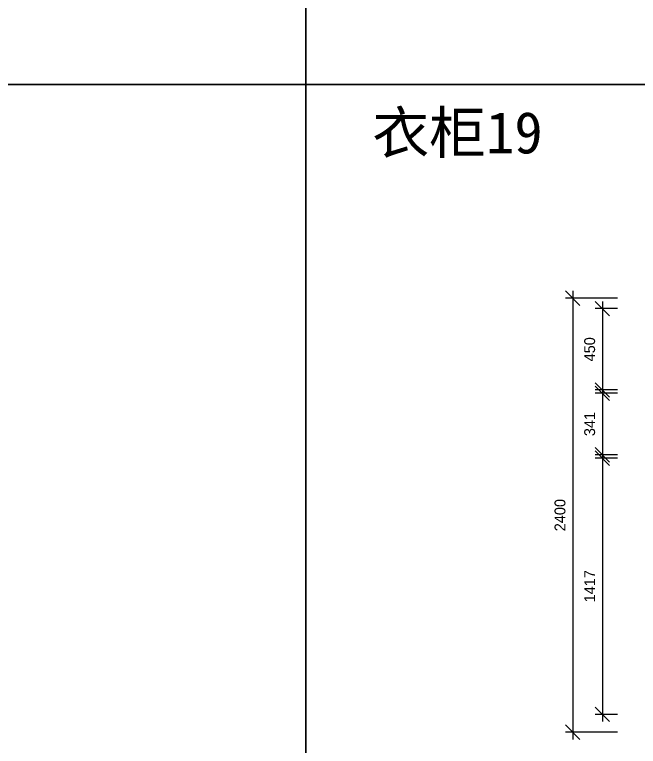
# Model space of a CAD drawing. Header units: millimetres. Extents: x 24776 to 57176, y -19492 to 15017.
# Drawn here: x 42605 to 46056, y -15125 to -11079 of the extents above; entities that cross this region are included whole.
import ezdxf

# ---------------------------------------------------------------- set-up
doc = ezdxf.new("R2010")
doc.units = ezdxf.units.MM
doc.header["$PDMODE"] = 3
doc.layers.add('ID-furniture', color=7, linetype='Continuous')
doc.styles.add('ARIAL', font='simhei.ttf')
doc.styles.add('RomanS', font='')
doc.styles.get('RomanS').set_extended_font_data('YouYuan')
doc.dimstyles.new('SC40', dxfattribs={"dimtxt": 60, "dimasz": 80, "dimexe": 40, "dimexo": 40, "dimgap": 40, "dimtad": 1, "dimdec": 0, "dimzin": 0, "dimdsep": 46, "dimtxsty": 'RomanS', "dimblk": 'OBLIQUE', "dimcen": 0, "dimdle": 40, "dimclrd": 9, "dimclre": 9, "dimclrt": 4, "dimadec": 0, "dimazin": 0, "dimtfac": 1, "dimtdec": 0, "dimtix": 1, "dimtmove": 2, "dimatfit": 1, "dimldrblk": 'DOT', "dimfxl": 1, "dimtolj": 1, "dimtzin": 0, "dimlwd": -1, "dimlwe": -1, "dimarcsym": 0})

# ---------------------------------------------------------------- blocks, each defined once
blk = doc.blocks.new('_Oblique')
at = {"color": 0, "linetype": 'ByBlock', "lineweight": -2}
blk.add_line((-0.5, -0.5), (0.5, 0.5), dxfattribs=at)
blk = doc.blocks.new('*D521')
at = {"color": 9, "transparency": 16777216}
for p, q in [((45692.4, -12606.4), (45692.4, -15086.4)), ((45940.3, -12646.4), (45652.4, -12646.4)), ((45940.3, -15046.4), (45652.4, -15046.4))]:
    blk.add_line(p, q, dxfattribs=at)
at = {"layer": 'Defpoints', "color": 0, "transparency": 16777216}
for p in [(45980.3, -12646.4), (45692.4, -15046.4), (45980.3, -15046.4)]:
    blk.add_point(p, dxfattribs=at)
at = {"color": 9, "transparency": 16777216, "xscale": 80, "yscale": 80, "zscale": 80}
for p, rotation in [((45692.4, -12646.4), 90), ((45692.4, -15046.4), 270)]:
    blk.add_blockref('_Oblique', p, dxfattribs=dict(at, rotation=rotation))
at = {"color": 4, "transparency": 16777216, "insert": (45622.4, -13846.4), "char_height": 60, "attachment_point": 5, "rotation": 90, "style": 'RomanS'}
blk.add_mtext('\\A1;2400', dxfattribs=at)
blk = doc.blocks.new('_Dot')
at = {"color": 0, "linetype": 'ByBlock', "lineweight": -2}
blk.add_line((-0.5, 0), (-1, 0), dxfattribs=at)
at = {"color": 0, "linetype": 'ByBlock', "const_width": 0.5}
blk.add_lwpolyline([(-0.25, 0, 1), (0.25, 0, 1)], format="xyb", close=True, dxfattribs=at)
blk = doc.blocks.new('*D522')
at = {"color": 9, "transparency": 16777216}
for p, q in [((45856.7, -12664.4), (45856.7, -13194.4)), ((45940.3, -12704.4), (45816.7, -12704.4)), ((45940.3, -13154.4), (45816.7, -13154.4))]:
    blk.add_line(p, q, dxfattribs=at)
at = {"layer": 'Defpoints', "color": 0, "transparency": 16777216}
for p in [(45980.3, -12704.4), (45856.7, -13154.4), (45980.3, -13154.4)]:
    blk.add_point(p, dxfattribs=at)
at = {"color": 9, "transparency": 16777216, "xscale": 80, "yscale": 80, "zscale": 80}
for p, rotation in [((45856.7, -12704.4), 90), ((45856.7, -13154.4), 270)]:
    blk.add_blockref('_Oblique', p, dxfattribs=dict(at, rotation=rotation))
at = {"color": 4, "transparency": 16777216, "insert": (45786.7, -12929.4), "char_height": 60, "attachment_point": 5, "rotation": 90, "style": 'RomanS'}
blk.add_mtext('\\A1;450', dxfattribs=at)
blk = doc.blocks.new('*D523')
at = {"color": 9, "transparency": 16777216}
for p, q in [((45856.7, -13132.4), (45856.7, -13553.2)), ((45940.3, -13172.4), (45816.7, -13172.4)), ((45940.3, -13513.2), (45816.7, -13513.2))]:
    blk.add_line(p, q, dxfattribs=at)
at = {"layer": 'Defpoints', "color": 0, "transparency": 16777216}
for p in [(45980.3, -13172.4), (45856.7, -13513.2), (45980.3, -13513.2)]:
    blk.add_point(p, dxfattribs=at)
at = {"color": 9, "transparency": 16777216, "xscale": 80, "yscale": 80, "zscale": 80}
for p, rotation in [((45856.7, -13172.4), 90), ((45856.7, -13513.2), 270)]:
    blk.add_blockref('_Oblique', p, dxfattribs=dict(at, rotation=rotation))
at = {"color": 4, "transparency": 16777216, "insert": (45786.7, -13342.8), "char_height": 60, "attachment_point": 5, "rotation": 90, "style": 'RomanS'}
blk.add_mtext('\\A1;341', dxfattribs=at)
blk = doc.blocks.new('*D524')
at = {"color": 9, "transparency": 16777216}
for p, q in [((45856.7, -13491.2), (45856.7, -14988.4)), ((45940.3, -13531.2), (45816.7, -13531.2)), ((45940.3, -14948.4), (45816.7, -14948.4))]:
    blk.add_line(p, q, dxfattribs=at)
at = {"layer": 'Defpoints', "color": 0, "transparency": 16777216}
for p in [(45980.3, -13531.2), (45856.7, -14948.4), (45980.3, -14948.4)]:
    blk.add_point(p, dxfattribs=at)
at = {"color": 9, "transparency": 16777216, "xscale": 80, "yscale": 80, "zscale": 80}
for p, rotation in [((45856.7, -13531.2), 90), ((45856.7, -14948.4), 270)]:
    blk.add_blockref('_Oblique', p, dxfattribs=dict(at, rotation=rotation))
at = {"color": 4, "transparency": 16777216, "insert": (45786.7, -14239.8), "char_height": 60, "attachment_point": 5, "rotation": 90, "style": 'RomanS'}
blk.add_mtext('\\A1;1417', dxfattribs=at)

msp = doc.modelspace()

# ---------------------------------------------------------------- linework, layer by layer
at = {"color": 250}
for points in [[(37736.3, -3438.1), (44216.3, -3438.1), (44216.3, -11465.3), (37736.3, -11465.3)], [(44216.3, -3438.1), (50696.3, -3438.1), (50696.3, -11465.3), (44216.3, -11465.3)], [(37736.3, -11465.3), (44216.3, -11465.3), (44216.3, -19492.5), (37736.3, -19492.5)], [(44216.3, -11465.3), (50696.3, -11465.3), (50696.3, -19492.5), (44216.3, -19492.5)]]:
    msp.add_lwpolyline(points, close=True, dxfattribs=at)

# ---------------------------------------------------------------- texts
at = {"layer": 'ID-furniture', "insert": (44584.5, -11615.8), "char_height": 230.4, "attachment_point": 1, "style": 'ARIAL'}
msp.add_mtext('{\\fSimSun|b0|i0|c134|p2;衣柜19}', dxfattribs=at)

# ---------------------------------------------------------------- dimensions: what is measured, and where the dimension line sits
at = {"color": 255}
for base, p1, p2, picture, middle in [((45692.4, -15046.4), (45980.3, -12646.4), (45980.3, -15046.4), '*D521', (45622.4, -13846.4)), ((45856.7, -13154.4), (45980.3, -12704.4), (45980.3, -13154.4), '*D522', (45786.7, -12929.4)), ((45856.7, -13513.2), (45980.3, -13172.4), (45980.3, -13513.2), '*D523', (45786.7, -13342.8)), ((45856.7, -14948.4), (45980.3, -13531.2), (45980.3, -14948.4), '*D524', (45786.7, -14239.8))]:
    dim = msp.add_linear_dim(base=base, p1=p1, p2=p2, angle=90, dimstyle='SC40', dxfattribs=at)
    dim.commit()
    dim.dimension.update_dxf_attribs({"geometry": picture, "text_midpoint": middle})

doc.saveas('drawing.dxf')
